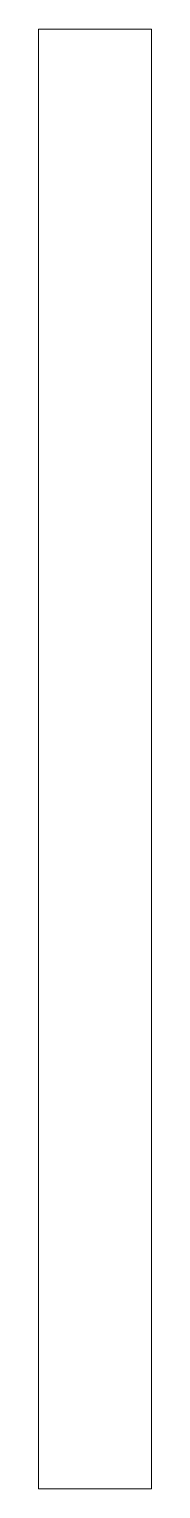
# Model space of a CAD drawing. Header units: inches. Extents: x -1.9 to 0.6, y -1.2 to 31.
import ezdxf

# ---------------------------------------------------------------- set-up
doc = ezdxf.new("R2010")
doc.units = ezdxf.units.IN
doc.header["$MEASUREMENT"] = 0

msp = doc.modelspace()

# ---------------------------------------------------------------- linework, layer by layer
at = {"color": 7, "linetype": 'Continuous', "lineweight": 15}
for p, q in [((-1.935, 31.015), (-1.935, -1.235)), ((0.565, 31.015), (-1.935, 31.015)), ((0.565, -1.235), (0.565, 31.015)), ((-1.935, -1.235), (0.565, -1.235))]:
    msp.add_line(p, q, dxfattribs=at)

doc.saveas('drawing.dxf')
